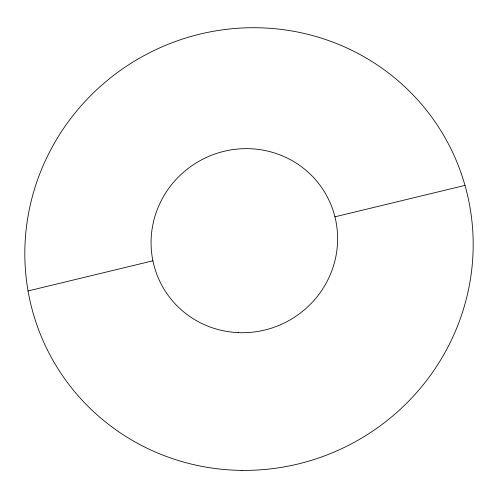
<?xml version="1.0" encoding="UTF-8"?>
<svg xmlns="http://www.w3.org/2000/svg" width="498" height="498" viewBox="0 0 498 498"><rect width="100%" height="100%" fill="white"/><g stroke="black" fill="none" stroke-linecap="round" stroke-linejoin="round"><path stroke-width="0.75" d="M28.05 290.957L152.898 260.79M334.93 216.817L464.989 185.393M241.922 470.386A225.445 220.06 -29.1 0 0 446.594 140.511A225.445 220.06 -29.1 0 0 58.49 136.278A225.445 220.06 -29.1 0 0 241.922 470.386M238.486 332.652A93.829 91.483 -29.1 0 0 327.896 197.999A93.829 91.483 -29.1 0 0 166.649 191.419A93.829 91.483 -29.1 0 0 238.486 332.652"/></g></svg>
